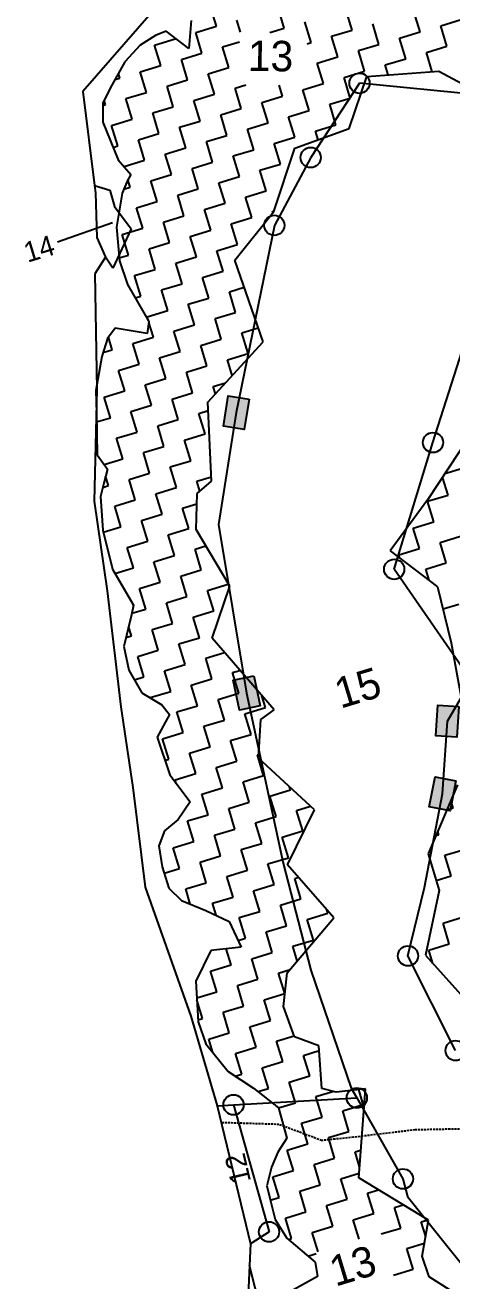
# Model space of a CAD drawing. Header units: metres. Extents: x 321628 to 324492, y 1843491 to 1846201.
# Drawn here: x 321820 to 322134, y 1844540 to 1845463 of the extents above; entities that cross this region are included whole.
import ezdxf

# ---------------------------------------------------------------- set-up
doc = ezdxf.new("R2010")
doc.units = ezdxf.units.M
doc.header["$LTSCALE"] = 0.3
doc.linetypes.add('DASHED', pattern=[0.75, 0.5, -0.25])
for name, color, linetype in [('LINE_FOOTPATH', 1, 'DASHED'), ('POLY_HATCH', 12, 'Continuous'), ('POLY_PARCEL', 6, 'Continuous'), ('TEXT_PARCEL', 7, 'Continuous'), ('V_BOUND_LINE', 7, 'Continuous')]:
    doc.layers.add(name, color=color, linetype=linetype)
doc.styles.get("Standard").update_dxf_attribs({"font": 'simplex.shx'})
doc.styles.add('TEXT_MAP', font='', dxfattribs={"height": 2.5})
doc.styles.get('TEXT_MAP').set_extended_font_data('Kruti Dev 050')
doc.dimstyles.get("Standard").update_dxf_attribs({"dimtxt": 0.18, "dimasz": 0.18, "dimexe": 0.18, "dimexo": 0.0625, "dimgap": 0.09, "dimtad": 0, "dimtih": 1, "dimtoh": 1, "dimdec": 4, "dimzin": 0, "dimdsep": 46, "dimtxsty": 'Standard', "dimcen": 0.09, "dimadec": 0, "dimazin": 0, "dimtfac": 1, "dimtdec": 4, "dimtofl": 0, "dimtmove": 0, "dimatfit": 3, "dimfxl": 1, "dimtolj": 1, "dimtzin": 0, "dimarcsym": 0})

msp = doc.modelspace()

# ---------------------------------------------------------------- hatches: boundary and pattern name
for points in [[(321965.85, 1845168.37), (321981.23, 1845165.93), (321984.77, 1845188.17), (321969.38, 1845190.61)], [(321977.7, 1844959.33), (321992.93, 1844962.6), (321988.21, 1844984.62), (321972.97, 1844981.36)], [(322122.12, 1844940.62), (322137.67, 1844939.59), (322139.15, 1844962.06), (322123.6, 1844963.09)], [(322117.32, 1844888.29), (322132.62, 1844885.35), (322136.89, 1844907.46), (322121.59, 1844910.41)]]:
    msp.add_hatch(color=256).paths.add_polyline_path(points)

# ---------------------------------------------------------------- linework, layer by layer
for points in [[(321984.77, 1845188.17), (321981.23, 1845165.93), (321965.85, 1845168.37), (321969.38, 1845190.61)], [(321988.21, 1844984.62), (321992.93, 1844962.6), (321977.7, 1844959.33), (321972.97, 1844981.36)], [(322139.15, 1844962.06), (322137.67, 1844939.59), (322122.12, 1844940.62), (322123.6, 1844963.09)], [(322136.89, 1844907.46), (322132.62, 1844885.35), (322117.32, 1844888.29), (322121.59, 1844910.41)]]:
    msp.add_lwpolyline(points, close=True)
for centre in [(322065.95, 1845420.58), (322030.06, 1845365.97), (322003.33, 1845316.06), (322120.04, 1845156.26), (322091.5, 1845063.04), (322101.64, 1844778.65), (322136.69, 1844709), (321973.26, 1844669.11), (322064.04, 1844674.14), (322097.94, 1844614.59), (321999.44, 1844575.66)]:
    msp.add_circle(centre, 7.42)
at = {"layer": 'LINE_FOOTPATH', "ltscale": 10}
for p, q in [((322006.7, 1844654.63), (321964.21, 1844655.96)), ((322038.09, 1844642.84), (322006.7, 1844654.63)), ((322061.64, 1844645.24), (322038.09, 1844642.84)), ((322106.77, 1844650.63), (322061.64, 1844645.24)), ((322148.55, 1844651.45), (322106.77, 1844650.63))]:
    msp.add_line(p, q, dxfattribs=at)
at = {"layer": 'POLY_HATCH', "linetype": 'Continuous'}
for p, q in [((321960.65, 1845462.48), (321956.06, 1845477.61)), ((322010.62, 1845461.1), (322006.04, 1845476.23)), ((321978.47, 1845458.18), (321975.78, 1845467.06)), ((322060.6, 1845459.72), (322056.02, 1845474.85)), ((322110.57, 1845458.34), (322105.99, 1845473.47)), ((322125.71, 1845462.92), (322140.84, 1845467.5)), ((321945.51, 1845457.9), (321960.65, 1845462.48)), ((321950.1, 1845442.77), (321945.51, 1845457.9)), ((321999.89, 1845457.85), (322010.62, 1845461.1)), ((322030.34, 1845450.55), (322025.75, 1845465.68)), ((322045.47, 1845455.13), (322060.6, 1845459.72)), ((322080.31, 1845449.17), (322075.73, 1845464.3)), ((322095.44, 1845453.75), (322110.57, 1845458.34)), ((322130.29, 1845447.79), (322125.71, 1845462.92)), ((321915.25, 1845448.73), (321930.38, 1845453.31)), ((321919.84, 1845433.6), (321915.25, 1845448.73)), ((321930.38, 1845453.31), (321930.19, 1845453.94)), ((321965.23, 1845447.35), (321977.62, 1845451.1)), ((322027.52, 1845449.7), (322030.34, 1845450.55)), ((322050.05, 1845440), (322045.47, 1845455.13)), ((322065.18, 1845444.59), (322080.31, 1845449.17)), ((322100.03, 1845438.62), (322095.44, 1845453.75)), ((321934.97, 1845438.18), (321950.1, 1845442.77)), ((321969.81, 1845432.22), (321965.23, 1845447.35)), ((322034.92, 1845435.42), (322050.05, 1845440)), ((322069.76, 1845429.45), (322065.18, 1845444.59)), ((322115.16, 1845443.2), (322130.29, 1845447.79)), ((322119.43, 1845429.09), (322115.16, 1845443.2)), ((321904.7, 1845429.02), (321919.84, 1845433.6)), ((321939.55, 1845423.05), (321934.97, 1845438.18)), ((321954.68, 1845427.63), (321969.81, 1845432.22)), ((322039.5, 1845420.29), (322034.92, 1845435.42)), ((322084.9, 1845434.04), (322100.03, 1845438.62)), ((322087.09, 1845426.79), (322084.9, 1845434.04)), ((321886.04, 1845423.36), (321889.57, 1845424.43)), ((321889.57, 1845424.43), (321888.56, 1845427.79)), ((321909.29, 1845413.88), (321904.7, 1845429.02)), ((321924.42, 1845418.47), (321939.55, 1845423.05)), ((321959.26, 1845412.5), (321954.68, 1845427.63)), ((322054.63, 1845424.87), (322069.76, 1845429.45)), ((322059.22, 1845409.74), (322054.63, 1845424.87)), ((321894.16, 1845409.3), (321909.29, 1845413.88)), ((321929, 1845403.34), (321924.42, 1845418.47)), ((321944.13, 1845407.92), (321959.26, 1845412.5)), ((321974.4, 1845417.09), (321982.47, 1845419.53)), ((321978.98, 1845401.96), (321974.4, 1845417.09)), ((322009.24, 1845411.12), (322006.81, 1845419.16)), ((322024.37, 1845415.71), (322039.5, 1845420.29)), ((322028.95, 1845400.57), (322024.37, 1845415.71)), ((321877.23, 1845404.18), (321879.03, 1845404.72)), ((321879.03, 1845404.72), (321878.08, 1845407.83)), ((321898.74, 1845394.17), (321894.16, 1845409.3)), ((321913.87, 1845398.75), (321929, 1845403.34)), ((321948.72, 1845392.79), (321944.13, 1845407.92)), ((321994.11, 1845406.54), (322009.24, 1845411.12)), ((321998.69, 1845391.41), (321994.11, 1845406.54)), ((322044.09, 1845405.16), (322059.22, 1845409.74)), ((322048.67, 1845390.03), (322044.09, 1845405.16)), ((321883.61, 1845389.59), (321898.74, 1845394.17)), ((321918.45, 1845383.62), (321913.87, 1845398.75)), ((321963.85, 1845397.37), (321978.98, 1845401.96)), ((321968.43, 1845382.24), (321963.85, 1845397.37)), ((322013.82, 1845395.99), (322028.95, 1845400.57)), ((322018.41, 1845380.86), (322013.82, 1845395.99)), ((321888.19, 1845374.46), (321883.61, 1845389.59)), ((321933.58, 1845388.21), (321948.72, 1845392.79)), ((321938.17, 1845373.07), (321933.58, 1845388.21)), ((321983.56, 1845386.82), (321998.69, 1845391.41)), ((321988.14, 1845371.69), (321983.56, 1845386.82)), ((322033.54, 1845385.44), (322048.67, 1845390.03)), ((322035.5, 1845378.97), (322033.54, 1845385.44)), ((321884.7, 1845373.4), (321888.19, 1845374.46)), ((321903.32, 1845379.04), (321918.45, 1845383.62)), ((321907.91, 1845363.91), (321903.32, 1845379.04)), ((321953.3, 1845377.66), (321968.43, 1845382.24)), ((321957.88, 1845362.53), (321953.3, 1845377.66)), ((322003.28, 1845376.28), (322018.41, 1845380.86)), ((322007.86, 1845361.15), (322003.28, 1845376.28)), ((321923.04, 1845368.49), (321938.17, 1845373.07)), ((321927.62, 1845353.36), (321923.04, 1845368.49)), ((321973.01, 1845367.11), (321988.14, 1845371.69)), ((321977.6, 1845351.98), (321973.01, 1845367.11)), ((321892.77, 1845359.33), (321907.91, 1845363.91)), ((321892.83, 1845359.14), (321892.77, 1845359.33)), ((321942.75, 1845357.94), (321957.88, 1845362.53)), ((321947.33, 1845342.81), (321942.75, 1845357.94)), ((321992.73, 1845356.56), (322007.86, 1845361.15)), ((321997.31, 1845341.43), (321992.73, 1845356.56)), ((321897.36, 1845344.19), (321895.65, 1845349.83)), ((321912.49, 1845348.78), (321927.62, 1845353.36)), ((321917.07, 1845333.65), (321912.49, 1845348.78)), ((321962.47, 1845347.4), (321977.6, 1845351.98)), ((321967.05, 1845332.26), (321962.47, 1845347.4)), ((321892.65, 1845342.77), (321897.36, 1845344.19)), ((321932.2, 1845338.23), (321947.33, 1845342.81)), ((321936.79, 1845323.1), (321932.2, 1845338.23)), ((321982.18, 1845336.85), (321997.31, 1845341.43)), ((321901.94, 1845329.06), (321917.07, 1845333.65)), ((321906.52, 1845313.93), (321901.94, 1845329.06)), ((321951.92, 1845327.68), (321967.05, 1845332.26)), ((321986.76, 1845321.72), (321982.18, 1845336.85)), ((321921.66, 1845318.52), (321936.79, 1845323.1)), ((321956.5, 1845312.55), (321951.92, 1845327.68)), ((321971.63, 1845317.13), (321986.76, 1845321.72)), ((322001.89, 1845326.3), (322003.07, 1845326.66)), ((322002.2, 1845325.3), (322001.89, 1845326.3)), ((321891.39, 1845309.35), (321906.52, 1845313.93)), ((321926.24, 1845303.38), (321921.66, 1845318.52)), ((321941.37, 1845307.97), (321956.5, 1845312.55)), ((321976.22, 1845302), (321971.63, 1845317.13)), ((321895.98, 1845294.22), (321891.39, 1845309.35)), ((321911.11, 1845298.8), (321926.24, 1845303.38)), ((321945.95, 1845292.84), (321941.37, 1845307.97)), ((321961.08, 1845297.42), (321976.22, 1845302)), ((321889.16, 1845292.15), (321895.98, 1845294.22)), ((321915.69, 1845283.67), (321911.11, 1845298.8)), ((321930.82, 1845288.25), (321945.95, 1845292.84)), ((321965.67, 1845282.29), (321961.08, 1845297.42)), ((321900.56, 1845279.09), (321915.69, 1845283.67)), ((321935.41, 1845273.12), (321930.82, 1845288.25)), ((321950.54, 1845277.71), (321965.67, 1845282.29)), ((321905.14, 1845263.96), (321900.56, 1845279.09)), ((321920.27, 1845268.54), (321935.41, 1845273.12)), ((321955.12, 1845262.57), (321950.54, 1845277.71)), ((321901.06, 1845262.72), (321905.14, 1845263.96)), ((321924.86, 1845253.41), (321920.27, 1845268.54)), ((321970.25, 1845267.16), (321981.22, 1845270.48)), ((321974.83, 1845252.03), (321970.25, 1845267.16)), ((321939.99, 1845257.99), (321955.12, 1845262.57)), ((321944.57, 1845242.86), (321939.99, 1845257.99)), ((321909.73, 1845248.82), (321924.86, 1845253.41)), ((321910.46, 1845246.41), (321909.73, 1845248.82)), ((321959.7, 1845247.44), (321974.83, 1845252.03)), ((321964.29, 1845232.31), (321959.7, 1845247.44)), ((321914.31, 1845233.69), (321910.99, 1845244.64)), ((321929.44, 1845238.28), (321944.57, 1845242.86)), ((321934.02, 1845223.15), (321929.44, 1845238.28)), ((321979.42, 1845236.9), (321991.51, 1845240.56)), ((321984, 1845221.76), (321979.42, 1845236.9)), ((321884.05, 1845224.53), (321881.25, 1845233.76)), ((321899.18, 1845229.11), (321914.31, 1845233.69)), ((321903.76, 1845213.98), (321899.18, 1845229.11)), ((321949.15, 1845227.73), (321964.29, 1845232.31)), ((321953.74, 1845212.6), (321949.15, 1845227.73)), ((321877.21, 1845222.46), (321884.05, 1845224.53)), ((321918.89, 1845218.56), (321934.02, 1845223.15)), ((321923.48, 1845203.43), (321918.89, 1845218.56)), ((321968.87, 1845217.18), (321984, 1845221.76)), ((321888.63, 1845209.4), (321903.76, 1845213.98)), ((321893.21, 1845194.26), (321888.63, 1845209.4)), ((321938.61, 1845208.01), (321953.74, 1845212.6)), ((321972.36, 1845205.65), (321968.87, 1845217.18)), ((321908.34, 1845198.85), (321923.48, 1845203.43)), ((321943.19, 1845192.88), (321938.61, 1845208.01)), ((321958.32, 1845197.47), (321967.35, 1845200.2)), ((321878.08, 1845189.68), (321893.21, 1845194.26)), ((321882.67, 1845174.55), (321878.08, 1845189.68)), ((321912.93, 1845183.72), (321908.34, 1845198.85)), ((321928.06, 1845188.3), (321943.19, 1845192.88)), ((321959.94, 1845192.13), (321958.32, 1845197.47)), ((321897.8, 1845179.13), (321912.93, 1845183.72)), ((321932.64, 1845173.17), (321928.06, 1845188.3)), ((321872.55, 1845171.49), (321882.67, 1845174.55)), ((321902.38, 1845164), (321897.8, 1845179.13)), ((321917.51, 1845168.59), (321932.64, 1845173.17)), ((321947.77, 1845177.75), (321954.58, 1845179.81)), ((321952.36, 1845162.62), (321947.77, 1845177.75)), ((321887.25, 1845159.42), (321902.38, 1845164)), ((321922.09, 1845153.45), (321917.51, 1845168.59)), ((321937.23, 1845158.04), (321952.36, 1845162.62)), ((321891.83, 1845144.29), (321887.25, 1845159.42)), ((321906.96, 1845148.87), (321922.09, 1845153.45)), ((321941.81, 1845142.91), (321937.23, 1845158.04)), ((321878.1, 1845140.13), (321891.83, 1845144.29)), ((321911.55, 1845133.74), (321906.96, 1845148.87)), ((321926.68, 1845138.32), (321941.81, 1845142.91)), ((321931.26, 1845123.19), (321926.68, 1845138.32)), ((322128.83, 1845133.48), (322141.71, 1845137.38)), ((321881.28, 1845124.57), (321879.15, 1845131.61)), ((321896.42, 1845129.16), (321911.55, 1845133.74)), ((321901, 1845114.03), (321896.42, 1845129.16)), ((321946.39, 1845127.78), (321956.97, 1845130.98)), ((321948.59, 1845120.51), (321946.39, 1845127.78)), ((322131.17, 1845117.67), (322127.15, 1845130.93)), ((321877.04, 1845123.29), (321881.28, 1845124.57)), ((321916.13, 1845118.61), (321931.26, 1845123.19)), ((321920.71, 1845103.48), (321916.13, 1845118.61)), ((322116.04, 1845113.08), (322131.17, 1845117.67)), ((321885.87, 1845109.44), (321901, 1845114.03)), ((321890.45, 1845094.31), (321885.87, 1845109.44)), ((321935.84, 1845108.06), (321946.31, 1845111.23)), ((321940.43, 1845092.93), (321935.84, 1845108.06)), ((322120.62, 1845097.95), (322116.04, 1845113.08)), ((321905.58, 1845098.9), (321920.71, 1845103.48)), ((321910.17, 1845083.76), (321905.58, 1845098.9)), ((322105.49, 1845093.37), (322120.62, 1845097.95)), ((321877.4, 1845090.36), (321890.45, 1845094.31)), ((321925.3, 1845088.35), (321940.43, 1845092.93)), ((321929.88, 1845073.22), (321925.3, 1845088.35)), ((322110.07, 1845078.24), (322105.49, 1845093.37)), ((321895.03, 1845079.18), (321910.17, 1845083.76)), ((321899.62, 1845064.05), (321895.03, 1845079.18)), ((321945.01, 1845077.8), (321952.96, 1845080.21)), ((322125.2, 1845082.82), (322140.33, 1845087.4)), ((322129.79, 1845067.69), (322125.2, 1845082.82)), ((321914.75, 1845068.63), (321929.88, 1845073.22)), ((321949.59, 1845062.67), (321945.01, 1845077.8)), ((322094.94, 1845073.65), (322110.07, 1845078.24)), ((322095.74, 1845071), (322094.94, 1845073.65)), ((321886.09, 1845059.95), (321899.62, 1845064.05)), ((321919.33, 1845053.5), (321914.75, 1845068.63)), ((321934.46, 1845058.08), (321949.59, 1845062.67)), ((322114.65, 1845063.11), (322129.79, 1845067.69)), ((322117.12, 1845054.97), (322114.65, 1845063.11)), ((321904.2, 1845048.92), (321919.33, 1845053.5)), ((321939.05, 1845042.95), (321934.46, 1845058.08)), ((321954.18, 1845047.54), (321969.31, 1845052.12)), ((321969.31, 1845052.12), (321968.84, 1845053.66)), ((321908.78, 1845033.79), (321904.2, 1845048.92)), ((321923.91, 1845038.37), (321939.05, 1845042.95)), ((321958.76, 1845032.41), (321954.18, 1845047.54)), ((321898.42, 1845030.65), (321908.78, 1845033.79)), ((321928.5, 1845023.24), (321923.91, 1845038.37)), ((322127.43, 1845033.94), (322138.95, 1845037.43)), ((321943.63, 1845027.82), (321958.76, 1845032.41)), ((321948.21, 1845012.69), (321943.63, 1845027.82)), ((321898.24, 1845014.07), (321896.13, 1845021.02)), ((321913.37, 1845018.66), (321928.5, 1845023.24)), ((321917.95, 1845003.53), (321913.37, 1845018.66)), ((321894.16, 1845012.84), (321898.24, 1845014.07)), ((321933.08, 1845008.11), (321948.21, 1845012.69)), ((321937.66, 1844992.98), (321933.08, 1845008.11)), ((321902.82, 1844998.94), (321917.95, 1845003.53)), ((321907.4, 1844983.81), (321902.82, 1844998.94)), ((321952.8, 1844997.56), (321966.71, 1845001.77)), ((321957.38, 1844982.43), (321952.8, 1844997.56)), ((321922.53, 1844988.39), (321937.66, 1844992.98)), ((321927.12, 1844973.26), (321922.53, 1844988.39)), ((321972.51, 1844987.01), (321978.02, 1844988.68)), ((321977.09, 1844971.88), (321972.51, 1844987.01)), ((321900.38, 1844981.69), (321907.4, 1844983.81)), ((321942.25, 1844977.85), (321957.38, 1844982.43)), ((321946.83, 1844962.72), (321942.25, 1844977.85)), ((321911.99, 1844968.68), (321927.12, 1844973.26)), ((321912.07, 1844968.4), (321911.99, 1844968.68)), ((321961.96, 1844967.3), (321977.09, 1844971.88)), ((321996.81, 1844961.33), (321994.19, 1844969.97)), ((321931.7, 1844958.13), (321946.83, 1844962.72)), ((321966.55, 1844952.17), (321961.96, 1844967.3)), ((321981.68, 1844956.75), (321996.81, 1844961.33)), ((321936.28, 1844943), (321931.7, 1844958.13)), ((321951.41, 1844947.58), (321966.55, 1844952.17)), ((321986.26, 1844941.62), (321981.68, 1844956.75)), ((321921.15, 1844938.42), (321936.28, 1844943)), ((321956, 1844932.45), (321951.41, 1844947.58)), ((321971.13, 1844937.04), (321986.26, 1844941.62)), ((321925.74, 1844923.29), (321921.15, 1844938.42)), ((321940.87, 1844927.87), (321956, 1844932.45)), ((321975.71, 1844921.91), (321971.13, 1844937.04)), ((321922.88, 1844922.42), (321925.74, 1844923.29)), ((321945.45, 1844912.74), (321940.87, 1844927.87)), ((321960.58, 1844917.32), (321975.71, 1844921.91)), ((321990.84, 1844926.49), (321991.86, 1844926.8)), ((321995.43, 1844911.36), (321990.84, 1844926.49)), ((321930.32, 1844908.16), (321945.45, 1844912.74)), ((321965.16, 1844902.19), (321960.58, 1844917.32)), ((321931.1, 1844905.56), (321930.32, 1844908.16)), ((321980.29, 1844906.77), (321995.43, 1844911.36)), ((321984.88, 1844891.64), (321980.29, 1844906.77)), ((321950.03, 1844897.61), (321965.16, 1844902.19)), ((321954.62, 1844882.48), (321950.03, 1844897.61)), ((322000.01, 1844896.23), (322015.14, 1844900.81)), ((322004.59, 1844881.1), (322000.01, 1844896.23)), ((322015.14, 1844900.81), (322014.45, 1844903.08)), ((321969.75, 1844887.06), (321984.88, 1844891.64)), ((321974.33, 1844871.93), (321969.75, 1844887.06)), ((322019.72, 1844885.68), (322029.9, 1844888.76)), ((322024.31, 1844870.55), (322019.72, 1844885.68)), ((322130.25, 1844886.12), (322134.81, 1844887.5)), ((322134.81, 1844887.5), (322133.15, 1844892.96)), ((321939.48, 1844877.89), (321954.62, 1844882.48)), ((321944.07, 1844862.76), (321939.48, 1844877.89)), ((321989.46, 1844876.51), (322004.59, 1844881.1)), ((321994.04, 1844861.38), (321989.46, 1844876.51)), ((321959.2, 1844867.35), (321974.33, 1844871.93)), ((321963.78, 1844852.21), (321959.2, 1844867.35)), ((322009.18, 1844865.96), (322024.31, 1844870.55)), ((322122.21, 1844867.16), (322124.26, 1844867.78)), ((322124.26, 1844867.78), (322123.52, 1844870.24)), ((321928.94, 1844858.18), (321944.07, 1844862.76)), ((321933.52, 1844843.05), (321928.94, 1844858.18)), ((321978.91, 1844856.8), (321994.04, 1844861.38)), ((322013.76, 1844850.83), (322009.18, 1844865.96)), ((322128.84, 1844852.65), (322143.97, 1844857.24)), ((321948.65, 1844847.63), (321963.78, 1844852.21)), ((321983.5, 1844841.67), (321978.91, 1844856.8)), ((321998.63, 1844846.25), (322013.76, 1844850.83)), ((322133.43, 1844837.52), (322128.84, 1844852.65)), ((321922.19, 1844839.62), (321933.52, 1844843.05)), ((321953.23, 1844832.5), (321948.65, 1844847.63)), ((321968.37, 1844837.08), (321983.5, 1844841.67)), ((322003.21, 1844831.12), (321998.63, 1844846.25)), ((321938.1, 1844827.92), (321953.23, 1844832.5)), ((321972.95, 1844821.95), (321968.37, 1844837.08)), ((321988.08, 1844826.54), (322003.21, 1844831.12)), ((322018.34, 1844835.7), (322020.99, 1844836.5)), ((322022.93, 1844820.57), (322018.34, 1844835.7)), ((322122.41, 1844834.18), (322133.43, 1844837.52)), ((321941.49, 1844816.72), (321938.1, 1844827.92)), ((321957.82, 1844817.37), (321972.95, 1844821.95)), ((321992.66, 1844811.4), (321988.08, 1844826.54)), ((322007.79, 1844815.99), (322022.93, 1844820.57)), ((321960.5, 1844808.52), (321957.82, 1844817.37)), ((321977.53, 1844806.82), (321992.66, 1844811.4)), ((322012.38, 1844800.86), (322007.79, 1844815.99)), ((322042.64, 1844810.02), (322041.87, 1844812.57)), ((322122.77, 1844817.78), (322122.88, 1844817.81)), ((322122.88, 1844817.81), (322122.82, 1844818)), ((321982.12, 1844791.69), (321977.53, 1844806.82)), ((322027.51, 1844805.44), (322042.64, 1844810.02)), ((322032.09, 1844790.31), (322027.51, 1844805.44)), ((322127.46, 1844802.68), (322142.59, 1844807.26)), ((322132.04, 1844787.55), (322127.46, 1844802.68)), ((321997.25, 1844796.27), (322012.38, 1844800.86)), ((322001.83, 1844781.14), (321997.25, 1844796.27)), ((321971.57, 1844771.98), (321967.95, 1844783.91)), ((321976.62, 1844790.02), (321982.12, 1844791.69)), ((322016.96, 1844785.73), (322032.09, 1844790.31)), ((322020.23, 1844774.92), (322016.96, 1844785.73)), ((322116.91, 1844782.96), (322132.04, 1844787.55)), ((321986.7, 1844776.56), (322001.83, 1844781.14)), ((321991.28, 1844761.43), (321986.7, 1844776.56)), ((322119.89, 1844773.14), (322116.91, 1844782.96)), ((321956.44, 1844767.39), (321971.57, 1844771.98)), ((321961.02, 1844752.26), (321956.44, 1844767.39)), ((322006.41, 1844766.01), (322014.9, 1844768.58)), ((322011, 1844750.88), (322006.41, 1844766.01)), ((321976.15, 1844756.84), (321991.28, 1844761.43)), ((321980.73, 1844741.71), (321976.15, 1844756.84)), ((321946.22, 1844747.78), (321961.02, 1844752.26)), ((321950.47, 1844732.55), (321946.3, 1844746.32)), ((321995.87, 1844746.3), (322011, 1844750.88)), ((322000.45, 1844731.17), (321995.87, 1844746.3)), ((321965.6, 1844737.13), (321980.73, 1844741.71)), ((321970.19, 1844722), (321965.6, 1844737.13)), ((321947.11, 1844731.53), (321950.47, 1844732.55)), ((321985.32, 1844726.58), (322000.45, 1844731.17)), ((321955.05, 1844717.42), (321970.19, 1844722)), ((321989.9, 1844711.45), (321985.32, 1844726.58)), ((322005.03, 1844716.03), (322017.97, 1844719.95)), ((321958.05, 1844707.51), (321955.05, 1844717.42)), ((321974.77, 1844706.87), (321989.9, 1844711.45)), ((322009.61, 1844700.9), (322005.03, 1844716.03)), ((321979.35, 1844691.74), (321974.77, 1844706.87)), ((321994.48, 1844696.32), (322009.61, 1844700.9)), ((322024.75, 1844705.49), (322036.36, 1844709.01)), ((322029.33, 1844690.36), (322024.75, 1844705.49)), ((321974.51, 1844690.27), (321979.35, 1844691.74)), ((321999.07, 1844681.19), (321994.48, 1844696.32)), ((322014.2, 1844685.77), (322029.33, 1844690.36)), ((322018.78, 1844670.64), (322014.2, 1844685.77)), ((321991.29, 1844678.83), (321999.07, 1844681.19)), ((322033.91, 1844675.22), (322046.41, 1844679.01)), ((322038.5, 1844660.09), (322033.91, 1844675.22)), ((322068.76, 1844669.26), (322065.4, 1844680.35)), ((322006.5, 1844666.92), (322018.78, 1844670.64)), ((322053.63, 1844664.68), (322068.76, 1844669.26)), ((322058.21, 1844649.55), (322053.63, 1844664.68)), ((322023.36, 1844655.51), (322038.5, 1844660.09)), ((322027.95, 1844640.38), (322023.36, 1844655.51)), ((322043.08, 1844644.96), (322058.21, 1844649.55)), ((322047.66, 1844629.83), (322043.08, 1844644.96)), ((322012.82, 1844635.8), (322027.95, 1844640.38)), ((322017.4, 1844620.66), (322012.82, 1844635.8)), ((322062.79, 1844634.41), (322066.98, 1844635.68)), ((322032.53, 1844625.25), (322047.66, 1844629.83)), ((322066.08, 1844623.55), (322062.79, 1844634.41)), ((322002.27, 1844616.08), (322017.4, 1844620.66)), ((322037.11, 1844610.12), (322032.53, 1844625.25)), ((322052.25, 1844614.7), (322065.73, 1844618.79)), ((322006.85, 1844600.95), (322002.27, 1844616.08)), ((322021.98, 1844605.53), (322037.11, 1844610.12)), ((322056.83, 1844599.57), (322052.25, 1844614.7)), ((322000.34, 1844598.98), (322006.85, 1844600.95)), ((322026.57, 1844590.4), (322021.98, 1844605.53)), ((322041.7, 1844594.99), (322056.83, 1844599.57)), ((322071.96, 1844604.15), (322080.06, 1844606.61)), ((322076.54, 1844589.02), (322071.96, 1844604.15)), ((322011.44, 1844585.82), (322026.57, 1844590.4)), ((322046.28, 1844579.85), (322041.7, 1844594.99)), ((322091.67, 1844593.6), (322098.2, 1844595.58)), ((322096.26, 1844578.47), (322091.67, 1844593.6)), ((322016.02, 1844570.69), (322011.44, 1844585.82)), ((322061.41, 1844584.44), (322076.54, 1844589.02)), ((322065.74, 1844570.14), (322061.41, 1844584.44)), ((322111.39, 1844583.06), (322116.33, 1844584.55)), ((322114.65, 1844572.29), (322111.39, 1844583.06)), ((322031.15, 1844575.27), (322046.28, 1844579.85)), ((322035.48, 1844560.97), (322031.15, 1844575.27)), ((322081.87, 1844574.12), (322096.26, 1844578.47)), ((322013.63, 1844569.96), (322016.02, 1844570.69)), ((322100.84, 1844563.34), (322113.74, 1844567.25)), ((322105.42, 1844548.21), (322100.84, 1844563.34)), ((322028.15, 1844557.84), (322034.1, 1844559.65)), ((322091.04, 1844543.85), (322105.42, 1844548.21))]:
    msp.add_line(p, q, dxfattribs=at)
at = {"layer": 'POLY_HATCH'}
for p, q in [((321923.78, 1845458.92), (321915.81, 1845455.76)), ((321940.33, 1845446.07), (321923.78, 1845458.92)), ((321942.25, 1845466.74), (321940.33, 1845446.07)), ((321904.57, 1845448.63), (321893.42, 1845436.33)), ((321915.81, 1845455.76), (321904.57, 1845448.63)), ((321893.42, 1845436.33), (321883.7, 1845419.25)), ((322058.31, 1845387.28), (322071.31, 1845425.67)), ((322071.31, 1845425.67), (322124.36, 1845429.44)), ((322124.36, 1845429.44), (322144.93, 1845418.44)), ((321883.7, 1845419.25), (321877.26, 1845406.14)), ((321877.26, 1845406.14), (321877.09, 1845391.96)), ((321877.09, 1845391.96), (321888.48, 1845364.17)), ((322018.39, 1845372.73), (322058.31, 1845387.28)), ((322002.92, 1845326.21), (322018.39, 1845372.73)), ((321888.48, 1845364.17), (321897.65, 1845353.56)), ((321895.27, 1845349.12), (321891.41, 1845339.77)), ((321897.65, 1845353.56), (321895.27, 1845349.12)), ((321891.41, 1845339.77), (321887.1, 1845314.67)), ((321974.34, 1845290.49), (322002.92, 1845326.21)), ((321887.1, 1845314.67), (321889.35, 1845290.06)), ((321889.35, 1845290.06), (321895.4, 1845272.55)), ((321995.03, 1845230.31), (321974.34, 1845290.49)), ((321895.4, 1845272.55), (321911.09, 1845245.32)), ((321911.09, 1845245.32), (321909.88, 1845236.45)), ((321886.34, 1845240.48), (321880.49, 1845232.75)), ((321909.88, 1845236.45), (321886.34, 1845240.48)), ((321880.49, 1845232.75), (321876.3, 1845219.58)), ((321954.28, 1845185.98), (321995.03, 1845230.31)), ((321876.3, 1845219.58), (321871.99, 1845194.48)), ((321871.99, 1845194.48), (321872.44, 1845178.25)), ((321957.13, 1845127.78), (321954.28, 1845185.98)), ((321872.44, 1845178.25), (321872.93, 1845147.16)), ((322146.68, 1845160.59), (322116.32, 1845114.48)), ((321872.93, 1845147.16), (321880.53, 1845136.82)), ((321880.53, 1845136.82), (321877.76, 1845126.31)), ((321877.76, 1845126.31), (321875.46, 1845116.69)), ((321946.55, 1845118.77), (321957.13, 1845127.78)), ((321875.46, 1845116.69), (321877.03, 1845091.87)), ((321945.7, 1845092.33), (321946.55, 1845118.77)), ((322116.32, 1845114.48), (322088.42, 1845076.5)), ((321877.03, 1845091.87), (321884.22, 1845063.14)), ((321970.63, 1845050.66), (321945.7, 1845092.33)), ((322088.42, 1845076.5), (322123.47, 1845050.2)), ((321884.22, 1845063.14), (321899.71, 1845036.59)), ((321957.63, 1845012.28), (321970.63, 1845050.66)), ((322123.47, 1845050.2), (322133.5, 1845008.95)), ((321899.71, 1845036.59), (321898.16, 1845029.43)), ((321898.16, 1845029.43), (321892.55, 1845006.16)), ((321892.55, 1845006.16), (321896.35, 1844988.72)), ((322003.14, 1844959.62), (321957.63, 1845012.28)), ((322133.5, 1845008.95), (322144.49, 1844948.29)), ((321896.35, 1844988.72), (321905.8, 1844972.24)), ((321905.8, 1844972.24), (321920.43, 1844963.28)), ((321920.43, 1844963.28), (321926.31, 1844956.14)), ((321993.27, 1844952.43), (322003.14, 1844959.62)), ((321926.31, 1844956.14), (321917.19, 1844939.65)), ((321991.71, 1844924.17), (321993.27, 1844952.43)), ((321917.19, 1844939.65), (321926.34, 1844911.93)), ((322032.78, 1844886.09), (321991.71, 1844924.17)), ((321926.34, 1844911.93), (321941.33, 1844891.92)), ((322138.05, 1844904.51), (322116.5, 1844853.69)), ((321941.33, 1844891.92), (321932.63, 1844878.87)), ((322013.01, 1844845.65), (322032.78, 1844886.09)), ((321932.63, 1844878.87), (321922.48, 1844870.59)), ((321922.48, 1844870.59), (321918.35, 1844859.67)), ((321918.35, 1844859.67), (321920.85, 1844844.06)), ((322116.5, 1844853.69), (322124.69, 1844826.64)), ((321920.85, 1844844.06), (321925.59, 1844828.39)), ((322046.97, 1844806.72), (322013.01, 1844845.65)), ((321925.59, 1844828.39), (321935.03, 1844819.35)), ((322124.69, 1844826.64), (322114.42, 1844779.23)), ((321935.03, 1844819.35), (321952.85, 1844812.11)), ((321952.85, 1844812.11), (321970.2, 1844803.97)), ((321970.2, 1844803.97), (321978.91, 1844785.04)), ((322012.79, 1844766.07), (322046.97, 1844806.72)), ((321978.91, 1844785.04), (321956.54, 1844782.73)), ((321956.54, 1844782.73), (321945.55, 1844760.06)), ((322114.42, 1844779.23), (322140.45, 1844750.21)), ((322010.1, 1844741.42), (322012.79, 1844766.07)), ((321945.55, 1844760.06), (321947.19, 1844730.06)), ((322018.26, 1844719.15), (322010.1, 1844741.42)), ((321947.19, 1844730.06), (321952.83, 1844713.92)), ((322036.13, 1844712.39), (322018.26, 1844719.15)), ((321952.83, 1844713.92), (321969.38, 1844693.64)), ((322038.24, 1844681.04), (322036.13, 1844712.39)), ((321969.38, 1844693.64), (321987.97, 1844681.42)), ((321987.97, 1844681.42), (322006.49, 1844666.95)), ((322048.69, 1844678.44), (322038.24, 1844681.04)), ((322070.3, 1844680.91), (322048.69, 1844678.44)), ((322065.49, 1844615.47), (322070.3, 1844680.91)), ((322006.49, 1844666.95), (322012.55, 1844644.52)), ((322012.55, 1844644.52), (322005.96, 1844634.34)), ((322005.96, 1844634.34), (322001.15, 1844623.21)), ((322001.15, 1844623.21), (321997.84, 1844609.57)), ((321997.84, 1844609.57), (322000.46, 1844598.46)), ((322116.81, 1844584.26), (322065.49, 1844615.47)), ((322000.46, 1844598.46), (322003.9, 1844584.63)), ((322003.9, 1844584.63), (322012.53, 1844570.88)), ((322112.02, 1844557.74), (322116.81, 1844584.26)), ((322012.53, 1844570.88), (322033.45, 1844553.41)), ((322033.45, 1844553.41), (322035.19, 1844542.78)), ((322117.14, 1844542.53), (322112.02, 1844557.74)), ((322035.19, 1844542.78), (322017.34, 1844532.91)), ((322132.59, 1844532.86), (322117.14, 1844542.53))]:
    msp.add_line(p, q, dxfattribs=at)
at = {"layer": 'POLY_PARCEL'}
for p, q in [((322065.95, 1845420.58), (322030.06, 1845365.97)), ((322253.89, 1845402.05), (322065.95, 1845420.58)), ((322030.06, 1845365.97), (322003.33, 1845316.06)), ((321871.09, 1845345.37), (321882.18, 1845342.04)), ((321882.18, 1845342.04), (321885.83, 1845330.02)), ((321885.83, 1845330.02), (321897.87, 1845313.5)), ((321897.87, 1845313.5), (321884.56, 1845284.61)), ((322003.33, 1845316.06), (321975.31, 1845178.27)), ((321884.56, 1845284.61), (321879.22, 1845292.63)), ((322120.04, 1845156.26), (322149.4, 1845248.31)), ((321975.31, 1845178.27), (321962.23, 1845095.96)), ((322091.5, 1845063.04), (322120.04, 1845156.26)), ((321962.23, 1845095.96), (321982.95, 1844971.98)), ((322148.07, 1844981.13), (322091.5, 1845063.04)), ((322130.64, 1844951.34), (322148.07, 1844981.13)), ((321982.95, 1844971.98), (322009.76, 1844846.95)), ((322127.11, 1844897.88), (322130.64, 1844951.34)), ((322113.82, 1844828.97), (322127.11, 1844897.88)), ((322009.76, 1844846.95), (322030.28, 1844768.09)), ((322101.64, 1844778.65), (322113.82, 1844828.97)), ((322136.69, 1844709), (322101.64, 1844778.65)), ((322030.28, 1844768.09), (322059.9, 1844681.41)), ((321973.26, 1844669.11), (322064.04, 1844674.14)), ((322059.9, 1844681.41), (322064.04, 1844674.14)), ((322064.04, 1844674.14), (322097.94, 1844614.59)), ((321961.2, 1844668.45), (321973.26, 1844669.11)), ((321973.26, 1844669.11), (321999.44, 1844575.66)), ((322097.94, 1844614.59), (322101.37, 1844601.68)), ((322101.37, 1844601.68), (322146.97, 1844544.84)), ((321999.44, 1844575.66), (321985.77, 1844566.8)), ((322016.64, 1844425.35), (321985.04, 1844550.94))]:
    msp.add_line(p, q, dxfattribs=at)
at = {"layer": 'V_BOUND_LINE'}
for p, q in [((321922.83, 1845483.97), (321862.33, 1845414.55)), ((321862.33, 1845414.55), (321871.09, 1845345.37)), ((321871.09, 1845345.37), (321871.76, 1845340.08)), ((321871.76, 1845340.08), (321872.73, 1845307.23)), ((321872.73, 1845307.23), (321879.22, 1845292.63)), ((321879.22, 1845292.63), (321871.15, 1845280.51)), ((321871.15, 1845280.51), (321872.75, 1845195.39)), ((321872.75, 1845195.39), (321870.67, 1845113.28)), ((321870.67, 1845113.28), (321880.34, 1845047.17)), ((321880.34, 1845047.17), (321890.3, 1844961.81)), ((321890.3, 1844961.81), (321899.31, 1844902.4)), ((321899.31, 1844902.4), (321908.36, 1844829.19)), ((321908.36, 1844829.19), (321941.91, 1844734.41)), ((321941.91, 1844734.41), (321961.2, 1844668.45)), ((321961.2, 1844668.45), (321985.77, 1844566.8)), ((321985.77, 1844566.8), (321985.04, 1844550.94)), ((321985.04, 1844550.94), (321982.04, 1844485.58))]:
    msp.add_line(p, q, dxfattribs=at)

# ---------------------------------------------------------------- texts
at = {"layer": 'TEXT_PARCEL', "style": 'TEXT_MAP'}
for s, height, rotation, p in [('13', 22.408, 359.1207, (321983.72, 1845429.75)), ('14', 14.939, 16.8516, (321821.76, 1845288.52)), ('15', 22.408, 16.8516, (322051.92, 1844960.4)), ('12', 14.939, 103.27231, (321986.27, 1844612.94)), ('13', 22.408, 16.8516, (322048.22, 1844535.22))]:
    msp.add_text(s, height=height, rotation=rotation, dxfattribs=at).set_placement(p)

# ---------------------------------------------------------------- leaders
msp.add_leader([(321843.78, 1845303.86), (321884.35, 1845318.13)], dimstyle='Standard', override={"dimtxt": 2.5, "dimasz": 2.5, "dimexe": 1.25, "dimexo": 0.625, "dimgap": 0.625, "dimtad": 1, "dimtih": 0, "dimtoh": 0, "dimzin": 8, "dimcen": 2.5, "dimtofl": 1})

doc.saveas('drawing.dxf')
